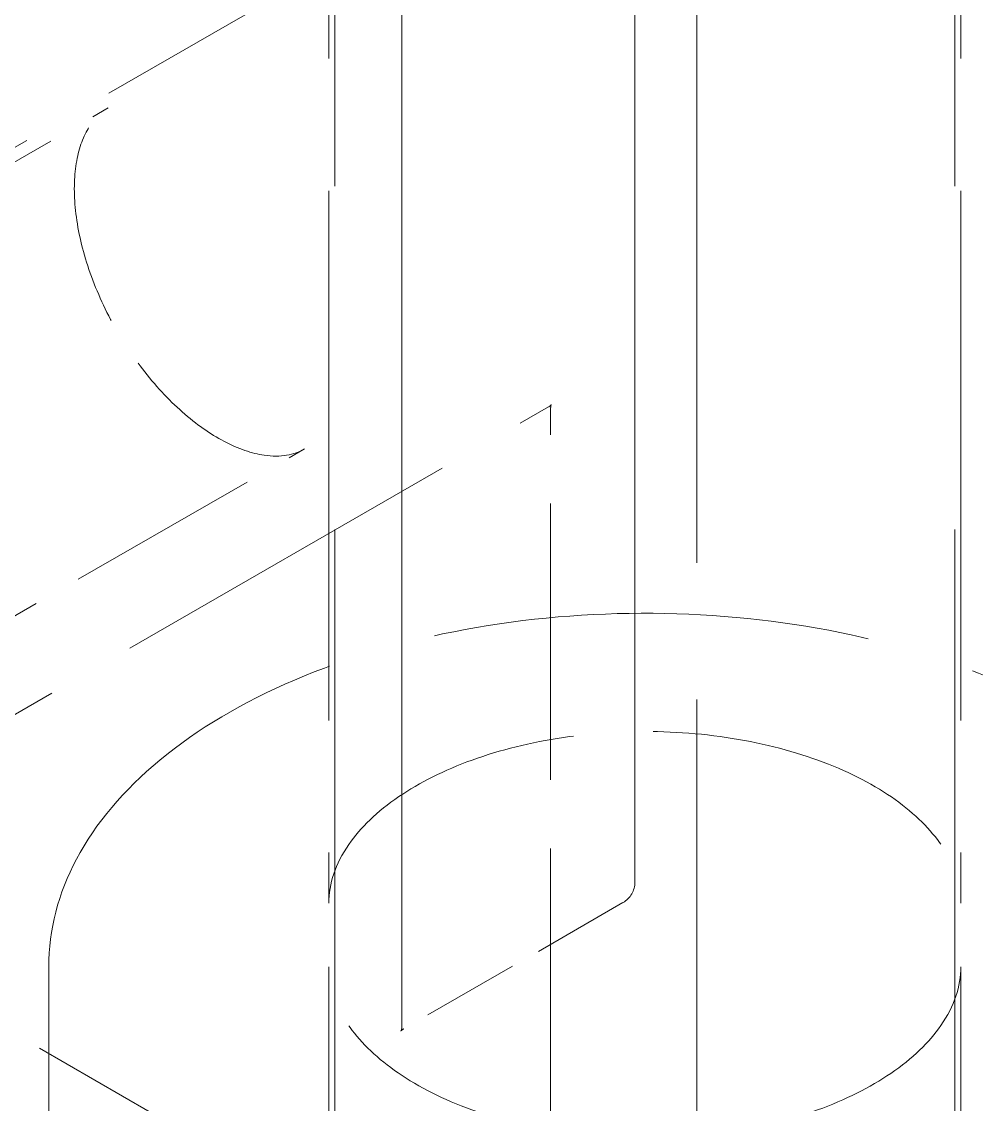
# Model space of a CAD drawing. Header units: millimetres. Extents: x 0 to 2378, y 0 to 1682.
# Drawn here: x 2104.646 to 2107.849, y 1458.375 to 1462.007 of the extents above; entities that cross this region are included whole.
import ezdxf

# ---------------------------------------------------------------- set-up
doc = ezdxf.new("R2010")
doc.units = ezdxf.units.MM
doc.header["$LTSCALE"] = 2
doc.linetypes.add('DASHED', pattern=[0.2067, 0.1654, -0.0413])
doc.layers.add('가려진 것(ISO)', color=2, linetype='DASHED', lineweight=18)

msp = doc.modelspace()

# ---------------------------------------------------------------- linework, layer by layer
at = {"layer": '가려진 것(ISO)', "ltscale": 14.320271}
for p, q in [((2106.7039, 1459.1211), (2106.7039, 1468.8009)), ((2105.9217, 1468.3122), (2105.9217, 1458.6325))]:
    msp.add_line(p, q, dxfattribs=at)
at = {"layer": '가려진 것(ISO)', "ltscale": 13.933224}
for p, q in [((2105.697, 1466.064), (2105.697, 1456.6459)), ((2107.777, 1466.064), (2107.777, 1456.6459))]:
    msp.add_line(p, q, dxfattribs=at)
at = {"layer": '가려진 것(ISO)', "ltscale": 5.371144}
for p, q in [((2105.677, 1463.6604), (2105.677, 1459.0495)), ((2107.797, 1463.6604), (2107.797, 1459.0495))]:
    msp.add_line(p, q, dxfattribs=at)
at = {"layer": '가려진 것(ISO)', "ltscale": 3.847387}
msp.add_line((2106.0416, 1462.4024), (2103.1849, 1460.7573), dxfattribs=at)
at = {"layer": '가려진 것(ISO)', "ltscale": 5.561614}
msp.add_line((2106.9116, 1462.032), (2106.9116, 1457.2575), dxfattribs=at)
at = {"layer": '가려진 것(ISO)', "ltscale": 1.975773}
for p, q in [((2103.4698, 1460.8727), (2104.9369, 1461.7176)), ((2104.1286, 1459.7288), (2105.5956, 1460.5737))]:
    msp.add_line(p, q, dxfattribs=at)
at = {"layer": '가려진 것(ISO)', "ltscale": 3.656918}
msp.add_line((2103.699, 1459.1509), (2106.4143, 1460.7145), dxfattribs=at)
at = {"layer": '가려진 것(ISO)', "ltscale": 2.799804}
msp.add_line((2106.4211, 1458.3067), (2106.4211, 1460.7103), dxfattribs=at)
at = {"layer": '가려진 것(ISO)', "ltscale": 2.209348}
msp.add_line((2105.3395, 1458.1983), (2103.699, 1459.143), dxfattribs=at)
at = {"layer": '가려진 것(ISO)', "ltscale": 0.990342}
msp.add_line((2106.6638, 1459.0518), (2105.9284, 1458.6283), dxfattribs=at)
at = {"layer": '가려진 것(ISO)', "ltscale": 2.177789}
msp.add_line((2104.737, 1458.8369), (2104.737, 1456.9673), dxfattribs=at)
at = {"layer": '가려진 것(ISO)', "ltscale": 2.704569}
for p, q in [((2105.677, 1458.8369), (2105.677, 1456.5151)), ((2107.797, 1458.8369), (2107.797, 1456.5151))]:
    msp.add_line(p, q, dxfattribs=at)
at = {"layer": '가려진 것(ISO)', "ltscale": 0.079769}
msp.add_arc((2106.6239, 1459.1211), 0.08, 299.936, 0, dxfattribs=at)
at = {"layer": '가려진 것(ISO)', "ltscale": 2.043458}
msp.add_open_spline([(2105.5956, 1460.5737), (2105.5598, 1460.5531), (2105.5154, 1460.5446), (2105.4192, 1460.5587), (2105.3732, 1460.5741), (2105.2793, 1460.6237), (2105.2317, 1460.6569), (2105.1386, 1460.739), (2105.0931, 1460.788), (2105.0092, 1460.8973), (2104.9709, 1460.9576), (2104.9062, 1461.083), (2104.8797, 1461.148), (2104.8415, 1461.2753), (2104.8295, 1461.3375), (2104.8206, 1461.4519), (2104.8235, 1461.5041), (2104.8416, 1461.5936), (2104.8569, 1461.6307), (2104.8933, 1461.6852), (2104.9136, 1461.7042), (2104.9369, 1461.7176)], degree=3, knots=[0.787332, 0.787332, 0.787332, 0.787332, 1.215342, 1.215342, 1.529698, 1.529698, 1.8293, 1.8293, 2.131778, 2.131778, 2.437308, 2.437308, 2.74348, 2.74348, 3.047654, 3.047654, 3.348132, 3.348132, 3.650445, 3.650445, 3.928925, 3.928925, 3.928925, 3.928925], dxfattribs=at)
at = {"layer": '가려진 것(ISO)', "ltscale": 0.091836}
msp.add_open_spline([(2106.4211, 1460.7103), (2106.4211, 1460.7136), (2106.4213, 1460.7162), (2106.4219, 1460.7202), (2106.4223, 1460.7215), (2106.4227, 1460.7227), (2106.4227, 1460.7226), (2106.4219, 1460.7212), (2106.421, 1460.72), (2106.4183, 1460.7172), (2106.4164, 1460.7157), (2106.4143, 1460.7145)], degree=3, knots=[3.1415927, 3.1415927, 3.1415927, 3.1415927, 3.299059, 3.299059, 3.4565254, 3.4565254, 3.6139918, 3.6139918, 3.7714582, 3.7714582, 3.9289245, 3.9289245, 3.9289245, 3.9289245], dxfattribs=at)
at = {"layer": '가려진 것(ISO)', "ltscale": 4.435721}
for points, knots in [([(2104.737, 1458.8369), (2104.737, 1458.96), (2104.7692, 1459.0827), (2104.8941, 1459.318), (2104.9893, 1459.43), (2105.2354, 1459.6339), (2105.3887, 1459.7246), (2105.7359, 1459.8729), (2105.9298, 1459.9302), (2106.3377, 1460.0058), (2106.5514, 1460.0242), (2106.9778, 1460.0207), (2107.1903, 1459.9989), (2107.5936, 1459.917), (2107.7843, 1459.8568), (2108.0174, 1459.7516), (2108.0776, 1459.7209), (2108.1346, 1459.688)], [0.785398, 0.785398, 0.785398, 0.785398, 1.082001, 1.082001, 1.392925, 1.392925, 1.718063, 1.718063, 2.044756, 2.044756, 2.3703, 2.3703, 2.695372, 2.695372, 3.021001, 3.021001, 3.141593, 3.141593, 3.141593, 3.141593]), ([(2108.737, 1459.0495), (2108.737, 1458.9264), (2108.7048, 1458.8037), (2108.58, 1458.5684), (2108.4848, 1458.4563), (2108.2387, 1458.2525), (2108.0854, 1458.1618), (2107.7382, 1458.0135), (2107.5443, 1457.9562), (2107.1364, 1457.8806), (2106.9226, 1457.8622), (2106.4963, 1457.8657), (2106.2838, 1457.8875), (2105.8805, 1457.9694), (2105.6898, 1458.0296), (2105.4567, 1458.1348), (2105.3965, 1458.1655), (2105.3395, 1458.1983)], [5.497787, 5.497787, 5.497787, 5.497787, 5.79439, 5.79439, 6.105314, 6.105314, 6.430452, 6.430452, 6.757145, 6.757145, 7.082689, 7.082689, 7.407761, 7.407761, 7.73339, 7.73339, 7.853982, 7.853982, 7.853982, 7.853982])]:
    msp.add_open_spline(points, degree=3, knots=knots, dxfattribs=at)
at = {"layer": '가려진 것(ISO)', "ltscale": 3.237567}
for points, knots in [([(2105.677, 1459.0495), (2105.677, 1459.115), (2105.6983, 1459.1813), (2105.7827, 1459.3031), (2105.8393, 1459.358), (2105.9808, 1459.4544), (2106.0641, 1459.4962), (2106.2513, 1459.564), (2106.3551, 1459.5898), (2106.5731, 1459.6222), (2106.6873, 1459.6287), (2106.9136, 1459.6211), (2107.0257, 1459.6071), (2107.2356, 1459.5603), (2107.3335, 1459.5277), (2107.5044, 1459.4482), (2107.5776, 1459.4016), (2107.6936, 1459.3006), (2107.736, 1459.2464), (2107.7859, 1459.1445), (2107.797, 1459.0969), (2107.797, 1459.0495)], [2.356194, 2.356194, 2.356194, 2.356194, 2.735765, 2.735765, 3.0584, 3.0584, 3.365744, 3.365744, 3.67427, 3.67427, 3.984871, 3.984871, 4.296022, 4.296022, 4.605981, 4.605981, 4.913622, 4.913622, 5.22289, 5.22289, 5.497787, 5.497787, 5.497787, 5.497787]), ([(2107.797, 1458.8369), (2107.797, 1458.7714), (2107.7757, 1458.7051), (2107.6914, 1458.5833), (2107.6348, 1458.5283), (2107.4933, 1458.432), (2107.41, 1458.3902), (2107.2228, 1458.3224), (2107.1189, 1458.2966), (2106.901, 1458.2641), (2106.7868, 1458.2577), (2106.5605, 1458.2653), (2106.4484, 1458.2793), (2106.2385, 1458.326), (2106.1406, 1458.3587), (2105.9697, 1458.4381), (2105.8964, 1458.4848), (2105.7805, 1458.5858), (2105.7381, 1458.64), (2105.6882, 1458.7418), (2105.677, 1458.7895), (2105.677, 1458.8369)], [3.926991, 3.926991, 3.926991, 3.926991, 4.306561, 4.306561, 4.629196, 4.629196, 4.93654, 4.93654, 5.245067, 5.245067, 5.555667, 5.555667, 5.866818, 5.866818, 6.176777, 6.176777, 6.484418, 6.484418, 6.793687, 6.793687, 7.068583, 7.068583, 7.068583, 7.068583])]:
    msp.add_open_spline(points, degree=3, knots=knots, dxfattribs=at)
at = {"layer": '가려진 것(ISO)', "ltscale": 0.09185}
msp.add_open_spline([(2105.9217, 1458.6325), (2105.9217, 1458.63), (2105.9213, 1458.6276), (2105.9202, 1458.6238), (2105.9196, 1458.6224), (2105.9187, 1458.6209), (2105.9186, 1458.6209), (2105.9194, 1458.6218), (2105.9203, 1458.6227), (2105.9235, 1458.6252), (2105.9257, 1458.6267), (2105.9284, 1458.6283)], degree=3, knots=[2.3561945, 2.3561945, 2.3561945, 2.3561945, 2.5132741, 2.5132741, 2.6703538, 2.6703538, 2.8274334, 2.8274334, 2.984513, 2.984513, 3.1415927, 3.1415927, 3.1415927, 3.1415927], dxfattribs=at)

doc.saveas('drawing.dxf')
